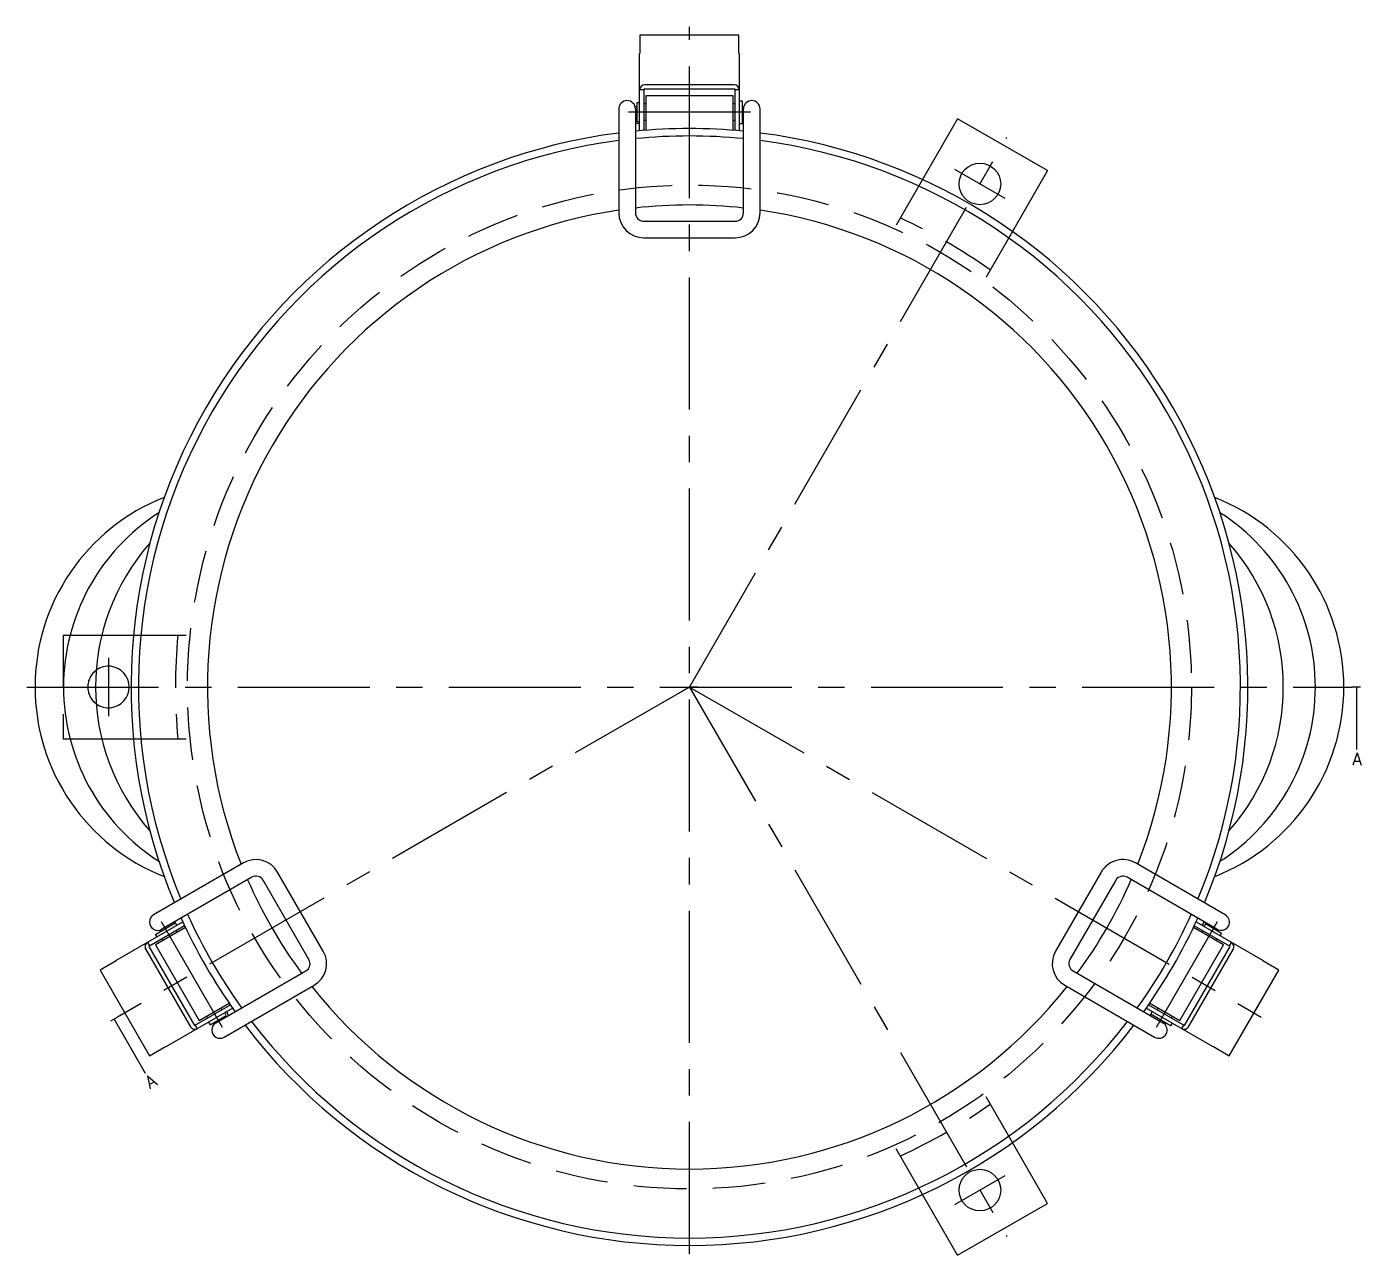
# Model space of a CAD drawing. Extents: x -182 to 594, y -700 to 159.
# Drawn here: x -159.5 to 161.7, y -136.8 to 158.9 of the extents above; entities that cross this region are included whole.
import ezdxf

# ---------------------------------------------------------------- set-up
doc = ezdxf.new("R2010")
doc.units = 0
doc.linetypes.add('CENTER', pattern=[50.8, 31.75, -6.35, 6.35, -6.35])
doc.linetypes.add('DASHED', pattern=[19.05, 12.7, -6.35])
doc.layers.get('0').update_dxf_attribs({"linetype": 'CONTINUOUS'})
doc.layers.add('CENTER', color=1, linetype='CONTINUOUS')
doc.styles.get("Standard").update_dxf_attribs({"font": 'txt.shx', "height": 3, "bigfont": 'bigfont.shx'})

msp = doc.modelspace()

# ---------------------------------------------------------------- linework, layer by layer
at = {"color": 7, "linetype": 'CONTINUOUS'}
for p, q in [((11.9, 156.9), (-11.9, 156.9)), ((-11.9, 156.9), (-11.9, 152.46)), ((11.9, 152.46), (11.9, 156.9)), ((-12, 133.85), (-12, 152.46)), ((-11.9, 152.46), (-12, 152.46)), ((12, 152.46), (11.9, 152.46)), ((12, 152.46), (12, 133.85)), ((10.75, 144.9), (-10.75, 144.9)), ((-11, 143.7), (-12, 143.7)), ((11, 143.9), (-11, 143.9)), ((-11, 143.9), (-11, 133.94)), ((10.5, 142.3), (-10.5, 142.3)), ((-10.5, 142.3), (-10.5, 133.98)), ((10.5, 133.98), (10.5, 142.3)), ((11, 133.94), (11, 143.9)), ((12, 143.7), (11, 143.7)), ((-17, 139.1), (-17, 114.1)), ((-12.7, 139.58), (-13.06, 139.58)), ((-13, 139.1), (-13, 114.1)), ((-12, 140.55), (-12.7, 140.55)), ((-12.7, 140.55), (-12.7, 136.05)), ((-10.5, 140.3), (-11, 140.3)), ((11, 140.3), (10.5, 140.3)), ((12, 141.05), (12.7, 141.05)), ((12.7, 141.05), (12.7, 135.55)), ((12.7, 139.58), (13.06, 139.58)), ((13, 114.1), (13, 139.1)), ((17, 114.1), (17, 139.1)), ((-12, 135.58), (-13, 135.58)), ((-12.7, 136.05), (-12, 136.05)), ((-10.5, 136.3), (-11, 136.3)), ((11, 136.3), (10.5, 136.3)), ((12.7, 135.55), (12, 135.55)), ((12.7, 135.58), (13, 135.58)), ((64.52, 136.76), (56.08, 122.13)), ((86.18, 124.26), (64.52, 136.76)), ((86.18, 124.26), (77.73, 109.63)), ((-11, 112.1), (11, 112.1)), ((-11, 108.1), (11, 108.1)), ((-141.41, 12.5), (-133.81, 12.5)), ((-141.41, -12.5), (-133.81, -12.5)), ((-107.31, -42.33), (-128.96, -54.83)), ((-88.12, -63.58), (-99.12, -44.52)), ((99.12, -44.52), (88.12, -63.58)), ((128.96, -54.83), (107.31, -42.33)), ((-105.31, -45.79), (-126.96, -58.29)), ((-91.58, -65.58), (-102.58, -46.52)), ((102.58, -46.52), (91.58, -65.58)), ((126.96, -58.29), (105.31, -45.79)), ((-138.04, -65.84), (-121.92, -56.53)), ((-121.49, -57.44), (-130.12, -62.42)), ((-128.5, -59.53), (-123.74, -56.78)), ((-123.77, -56.79), (-123.92, -56.53)), ((-123.74, -56.78), (-123.39, -57.38)), ((130.12, -62.42), (121.49, -57.44)), ((121.92, -56.53), (138.04, -65.84)), ((123.42, -57.4), (123.92, -56.53)), ((124.17, -57.03), (123.82, -57.63)), ((128.07, -59.28), (124.17, -57.03)), ((-128.15, -60.13), (-128.5, -59.53)), ((-121.28, -57.9), (-128.49, -62.06)), ((-127.23, -58.79), (-127.41, -58.48)), ((-127, -60.62), (-126.75, -61.06)), ((-123.54, -58.62), (-123.29, -59.06)), ((128.49, -62.06), (121.28, -57.9)), ((123.29, -59.06), (123.54, -58.62)), ((126.75, -61.06), (127, -60.62)), ((127.23, -58.79), (127.41, -58.48)), ((127.72, -59.88), (128.07, -59.28)), ((-130.86, -63.14), (-120.11, -81.76)), ((-130.45, -61.46), (-129.95, -62.32)), ((-130.12, -62.42), (-119.12, -81.48)), ((-128.49, -62.06), (-117.99, -80.24)), ((117.99, -80.24), (128.49, -62.06)), ((119.12, -81.48), (130.12, -62.42)), ((120.11, -81.76), (130.86, -63.14)), ((129.95, -62.32), (130.45, -61.46)), ((-137.99, -65.92), (-141.83, -68.14)), ((-138.04, -65.84), (-137.99, -65.92)), ((137.99, -65.92), (138.04, -65.84)), ((141.83, -68.14), (137.99, -65.92)), ((-141.83, -68.14), (-129.93, -88.76)), ((-113.96, -80.81), (-92.31, -68.31)), ((92.31, -68.31), (113.96, -80.81)), ((129.93, -88.76), (141.83, -68.14)), ((-111.96, -84.27), (-90.31, -71.77)), ((90.31, -71.77), (111.96, -84.27)), ((-119.12, -81.48), (-110.49, -76.49)), ((-117.99, -80.24), (-110.78, -76.08)), ((110.49, -76.49), (119.12, -81.48)), ((110.78, -76.08), (117.99, -80.24)), ((-109.92, -77.32), (-126.04, -86.62)), ((-116.25, -79.24), (-116, -79.68)), ((-115.37, -81.27), (-111.47, -79.02)), ((-112.79, -77.24), (-112.54, -77.68)), ((-111.47, -79.02), (-111.82, -78.42)), ((-111.42, -78.18), (-110.92, -79.05)), ((126.04, -86.62), (109.92, -77.32)), ((111.07, -78.79), (110.92, -79.05)), ((111.04, -78.77), (111.39, -78.17)), ((115.8, -81.52), (111.04, -78.77)), ((112.54, -77.68), (112.79, -77.24)), ((116, -79.68), (116.25, -79.24)), ((-118.95, -81.38), (-118.45, -82.24)), ((-115.72, -80.67), (-115.37, -81.27)), ((-114.53, -80.79), (-114.35, -81.1)), ((114.53, -80.79), (114.35, -81.1)), ((116.15, -80.92), (115.8, -81.52)), ((118.45, -82.24), (118.95, -81.38)), ((-129.93, -88.76), (-126.09, -86.54)), ((-126.09, -86.54), (-126.04, -86.62)), ((126.04, -86.62), (126.09, -86.54)), ((126.09, -86.54), (129.93, -88.76)), ((86.18, -124.26), (77.73, -109.63)), ((64.52, -136.76), (56.08, -122.13)), ((64.52, -136.76), (86.18, -124.26))]:
    msp.add_line(p, q, dxfattribs=at)
at = {"color": 3, "linetype": 'DASHED'}
for p, q in [((56.08, 122.13), (49.25, 110.3)), ((77.73, 109.63), (70.9, 97.8)), ((-150.7, 12.5), (-150.7, -12.5)), ((-150.7, 12.5), (-141.41, 12.5)), ((-133.81, 12.5), (-120.15, 12.5)), ((-150.7, -12.5), (-141.41, -12.5)), ((-133.81, -12.5), (-120.15, -12.5)), ((77.73, -109.63), (70.9, -97.8)), ((56.08, -122.13), (49.25, -110.3))]:
    msp.add_line(p, q, dxfattribs=at)
at = {"color": 7}
for points in [[(160.5, 0, 0), (160.5, -15.01, 0)], [(-138.48, -79.95, 0), (-130.97, -92.95, 0)]]:
    msp.add_polyline3d(points, dxfattribs=at)
at = {"color": 7, "linetype": 'CONTINUOUS'}
for centre in [(69.9, 121.07), (69.9, -121.07)]:
    msp.add_circle(centre, 5, dxfattribs=at)
at = {"color": 3, "linetype": 'DASHED'}
msp.add_circle((0, 0), 120.8, dxfattribs=at)
at = {"color": 7, "linetype": 'CONTINUOUS'}
for centre, radius, start, end in [((-10.75, 143.65), 1.25, 90, 180), ((10.75, 143.65), 1.25, 0, 90), ((-15, 139.1), 2, 360, 180), ((15, 139.1), 2, 0, 180), ((0, 0), 134.39, 97.2674, 202.7326), ((0, 0), 134.39, 84.4488, 95.5512), ((0, 0), 132.6, 84.3736, 95.6264), ((0, 0), 134.39, 337.2674, 82.7326), ((0, 0), 132.6, 97.366, 202.634), ((0, 0), 132.6, 337.366, 82.634), ((0, 0), 116, 83.5654, 96.4346), ((0, 0), 116, 98.4271, 201.5729), ((-11, 114.1), 6, 180, 270), ((-11, 114.1), 2, 180, 270), ((11, 114.1), 2, 270, 0), ((11, 114.1), 6, 270, 0), ((0, 0), 116, 338.4271, 81.5729), ((-108.49, 0), 49.01, 111.4445, 248.5555), ((108.49, 0), 49.01, 291.4445, 68.5555), ((-100.85, 0), 49.79, 122.5869, 237.4131), ((100.85, 0), 49.79, 302.5869, 57.4131), ((-90.53, 0), 52.39, 138.6333, 221.3667), ((90.53, 0), 52.39, 318.6333, 41.3667), ((-139.8, 0), 5, 233.5874, 126.4126), ((-104.31, -47.52), 6, 30, 120), ((104.31, -47.52), 6, 60, 150), ((0, 0), 116, 203.5654, 216.4346), ((-104.31, -47.52), 2, 30, 120), ((0, 0), 116, 323.5654, 336.4346), ((104.31, -47.52), 2, 60, 150), ((-127.96, -56.56), 2, 120, 300), ((0, 0), 134.39, 204.4488, 215.5512), ((0, 0), 132.6, 204.3736, 215.6264), ((0, 0), 132.6, 324.3736, 335.6264), ((0, 0), 134.39, 324.4488, 335.5512), ((127.96, -56.56), 2, 240, 60), ((-129.78, -62.52), 1.25, 120, 210), ((-93.31, -66.58), 6, 300, 30), ((93.31, -66.58), 6, 150, 240), ((129.78, -62.52), 1.25, 330, 60), ((-93.31, -66.58), 2, 300, 30), ((93.31, -66.58), 2, 150, 240), ((0, 0), 116, 218.4271, 321.5729), ((-119.03, -81.13), 1.25, 210, 300), ((-112.96, -82.54), 2, 120, 300), ((0, 0), 134.39, 217.2674, 322.7326), ((0, 0), 132.6, 217.366, 322.634), ((112.96, -82.54), 2, 240, 60), ((119.03, -81.13), 1.25, 240, 330)]:
    msp.add_arc(centre, radius, start, end, dxfattribs=at)
at = {"color": 3, "linetype": 'DASHED'}
for centre, radius, start, end in [((-7.55, -13.08), 138.8, 54.8331, 65.1669), ((15.1, 0), 138.8, 174.8331, 185.1669), ((-139.8, 0), 5, 126.4126, 233.5874), ((-7.55, 13.08), 138.8, 294.8331, 305.1669)]:
    msp.add_arc(centre, radius, start, end, dxfattribs=at)
at = {"layer": 'CENTER', "color": 1, "linetype": 'CENTER'}
for p, q in [((0, -136.39), (0, 158.9)), ((14.7, 138.3), (-14.7, 138.3)), ((0, 0), (76.35, 132.24)), ((75.96, 117.57), (63.84, 124.57)), ((-139.8, 7), (-139.8, -7)), ((-159.5, 0), (159.5, 0)), ((0, 0), (-137.61, -79.45)), ((0, 0), (-1.73, -1)), ((0, 0), (137.61, -79.45)), ((2, 0), (0, 0)), ((0, 0), (76.35, -132.24)), ((161.5, 0), (159.5, 0)), ((-127.12, -56.42), (-112.42, -81.88)), ((112.42, -81.88), (127.12, -56.42)), ((-137.61, -79.45), (-139.34, -80.45)), ((63.84, -124.57), (75.96, -117.57))]:
    msp.add_line(p, q, dxfattribs=at)

# ---------------------------------------------------------------- texts
at = {"color": 137, "linetype": 'CONTINUOUS'}
msp.add_text('A', height=3, dxfattribs=at).set_placement((159.51, -18.85))
msp.add_text('A', height=3, rotation=30, dxfattribs=at).set_placement((-129.91, -96.77))

doc.saveas('drawing.dxf')
